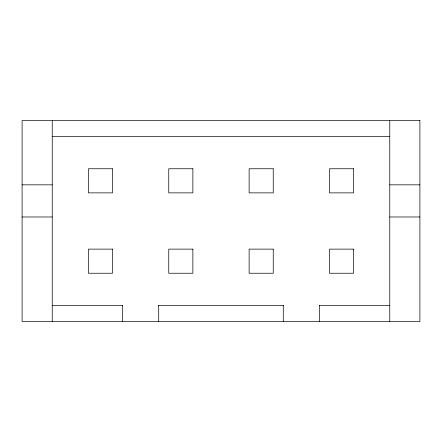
<?xml version="1.0" encoding="UTF-8"?>
<svg xmlns="http://www.w3.org/2000/svg" width="442" height="442" viewBox="0 0 442 442"><rect width="100%" height="100%" fill="white"/><g stroke="black" fill="none" stroke-linecap="round" stroke-linejoin="round"><path stroke-width="0.66" d="M52.239 136.617L389.761 136.617M22.1 184.839L52.239 184.839M389.761 184.839L419.9 184.839M22.1 216.983L52.239 216.983M389.761 216.983L419.9 216.983M52.239 305.383L122.638 305.383M158.534 305.383L283.466 305.383M319.362 305.383L389.761 305.383M389.761 120.544L389.761 321.456M319.444 305.383L319.444 321.456M283.283 305.383L283.283 321.456M158.717 305.383L158.717 321.456M122.556 305.383L122.556 321.456M52.239 120.544L52.239 321.456M419.9 120.544L22.1 120.544L22.1 321.456L419.9 321.456L419.9 120.544M112.511 168.761L88.4 168.761L88.4 192.872L112.511 192.872L112.511 168.761M192.872 168.761L168.761 168.761L168.761 192.872L192.872 192.872L192.872 168.761M273.239 168.761L249.128 168.761L249.128 192.872L273.239 192.872L273.239 168.761M353.6 168.761L329.489 168.761L329.489 192.872L353.6 192.872L353.6 168.761M112.511 249.128L88.4 249.128L88.4 273.239L112.511 273.239L112.511 249.128M192.872 249.128L168.761 249.128L168.761 273.239L192.872 273.239L192.872 249.128M273.239 249.128L249.128 249.128L249.128 273.239L273.239 273.239L273.239 249.128M353.6 249.128L329.489 249.128L329.489 273.239L353.6 273.239L353.6 249.128"/></g></svg>
